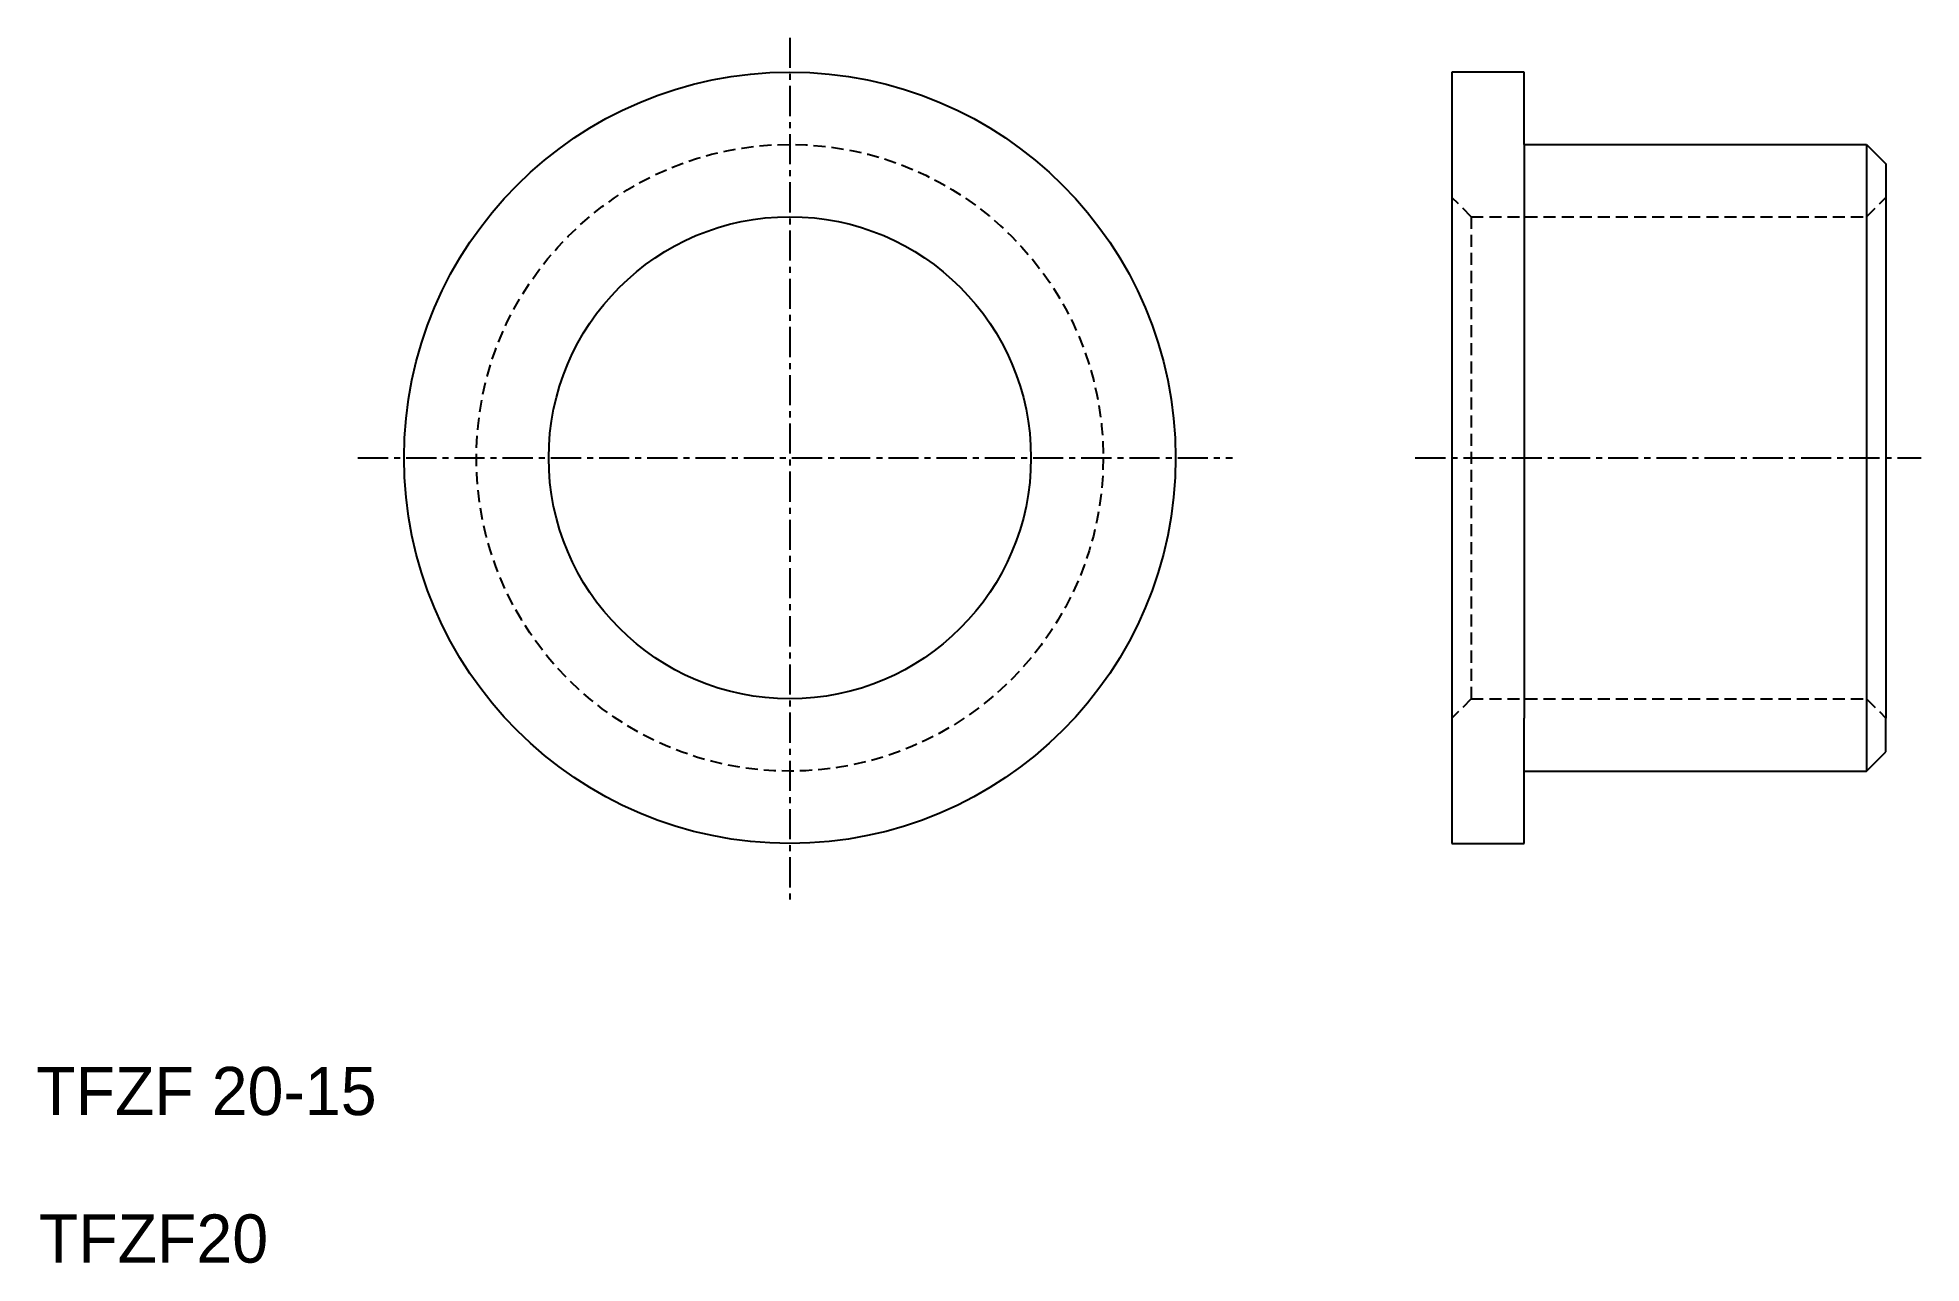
# Model space of a CAD drawing. Extents: x 10 to 88.1, y 10 to 60.8.
import ezdxf

# ---------------------------------------------------------------- set-up
doc = ezdxf.new("R2010")
doc.units = 0
doc.linetypes.add('CENTER', pattern=[2, 1.25, -0.25, 0.25, -0.25])
doc.linetypes.add('DASHED', pattern=[0.75, 0.5, -0.25])
doc.layers.get('0').update_dxf_attribs({"linetype": 'CONTINUOUS'})
doc.layers.add('CENTER', color=1, linetype='CENTER')

msp = doc.modelspace()

# ---------------------------------------------------------------- linework, layer by layer
at = {"color": 7, "linetype": 'CONTINUOUS'}
for p, q in [((68.611325, 59.388251), (68.611325, 27.388251)), ((71.611325, 59.388251), (68.611325, 59.388251)), ((71.611325, 56.388251), (71.611325, 59.388251)), ((71.611325, 56.388251), (85.811325, 56.388251)), ((71.611325, 56.388251), (71.611325, 54.188232)), ((85.811325, 56.388251), (85.811325, 30.388251)), ((85.811325, 56.388251), (86.611325, 55.588251)), ((86.611325, 55.588251), (86.611325, 54.188232)), ((71.611325, 54.188232), (71.611325, 32.588271)), ((86.611325, 54.188232), (86.611325, 32.588271)), ((71.611325, 30.388251), (71.611325, 32.588271)), ((86.611325, 31.188251), (86.611325, 32.588271)), ((85.811325, 30.388251), (86.611325, 31.188251)), ((71.611325, 30.388251), (85.811325, 30.388251)), ((71.611325, 27.388251), (71.611325, 30.388251)), ((68.611325, 27.388251), (71.611325, 27.388251))]:
    msp.add_line(p, q, dxfattribs=at)
at = {"color": 3, "linetype": 'DASHED'}
for p, q in [((69.411325, 53.388232), (68.611325, 54.188232)), ((85.811325, 53.388232), (86.611325, 54.188232)), ((69.411325, 53.388232), (69.411325, 33.388271)), ((69.411325, 53.388232), (85.811325, 53.388232)), ((69.411325, 33.388271), (68.611325, 32.588271)), ((69.411325, 33.388271), (85.811325, 33.388271)), ((85.811325, 33.388271), (86.611325, 32.588271))]:
    msp.add_line(p, q, dxfattribs=at)
at = {"color": 7, "linetype": 'CONTINUOUS'}
for radius in [16, 10]:
    msp.add_circle((41.148312, 43.388251), radius, dxfattribs=at)
at = {"color": 3, "linetype": 'DASHED'}
msp.add_circle((41.148312, 43.388251), 13, dxfattribs=at)
at = {"layer": 'CENTER', "color": 1, "linetype": 'CENTER'}
for p, q in [((41.148312, 60.815956), (41.148312, 25.023296)), ((23.23641, 43.388251), (59.511723, 43.388251)), ((67.088818, 43.388251), (88.078532, 43.388251))]:
    msp.add_line(p, q, dxfattribs=at)

# ---------------------------------------------------------------- texts
at = {"color": 7, "linetype": 'CONTINUOUS'}
for s, p in [('TFZF 20-15', (9.890719, 16.120646)), ('TFZF20', (10, 10))]:
    msp.add_text(s, height=2, dxfattribs=at).set_placement(p)

doc.saveas('drawing.dxf')
